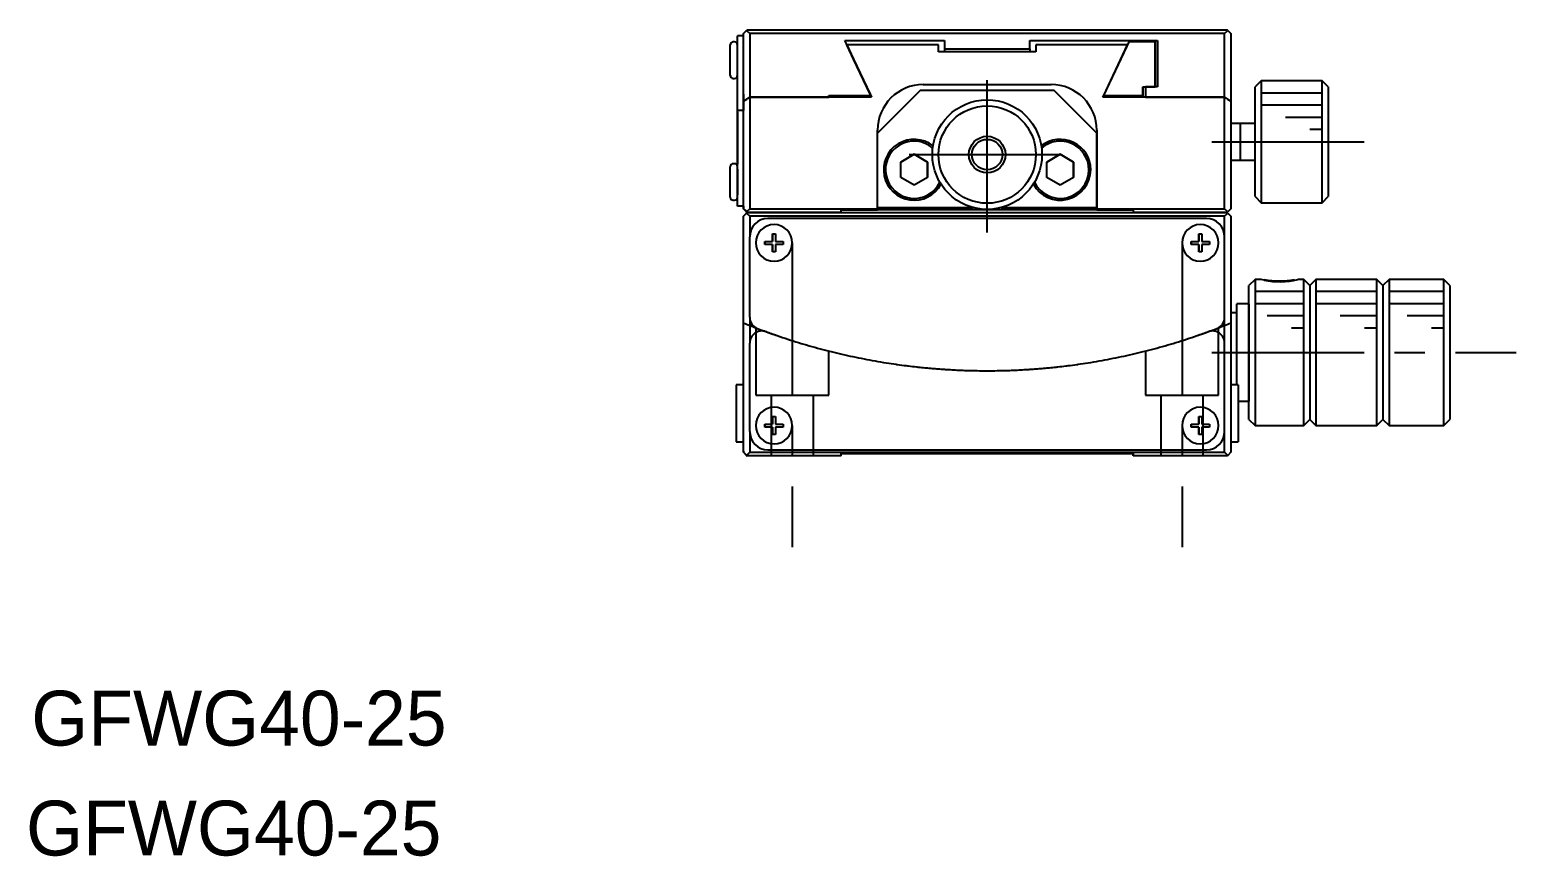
# Model space of a CAD drawing. Extents: x 99 to 357, y 8 to 221.
# Drawn here: x 99.4 to 221.5, y 7.9 to 75.7 of the extents above; entities that cross this region are included whole.
import ezdxf

# ---------------------------------------------------------------- set-up
doc = ezdxf.new("R2010")
doc.units = 0
doc.header["$LTSCALE"] = 10
doc.linetypes.add('CENTER', pattern=[2, 1.25, -0.25, 0.25, -0.25])
doc.linetypes.add('DASHED', pattern=[3.5, 2, -1.5])
doc.layers.get('0').update_dxf_attribs({"linetype": 'CONTINUOUS'})
doc.layers.add('1', color=7, linetype='CONTINUOUS')
doc.layers.add('CENTER', color=1, linetype='CENTER')
doc.styles.get("Standard").update_dxf_attribs({"font": 'FGP教科書体NT-M'})

msp = doc.modelspace()

# ---------------------------------------------------------------- linework, layer by layer
at = {"color": 7, "linetype": 'CONTINUOUS'}
for p, q in [((158.024673, 75.443344), (158.274673, 75.693344)), ((158.274673, 75.693344), (158.324673, 75.743344)), ((158.274673, 75.693344), (158.524673, 75.443344)), ((158.324673, 75.743344), (197.724673, 75.743344)), ((197.524673, 75.443344), (197.774673, 75.693344)), ((197.774673, 75.693344), (197.724673, 75.743344)), ((197.774673, 75.693344), (198.024673, 75.443344)), ((156.924673, 71.993344), (156.924673, 74.493344)), ((157.274673, 74.743344), (157.174673, 74.743344)), ((158.024673, 75.243344), (157.524673, 75.243344)), ((157.524673, 73.743344), (157.524673, 75.243344)), ((158.024673, 73.743344), (158.024673, 75.443344)), ((158.524673, 75.443344), (158.524673, 70.210575)), ((197.524673, 75.443344), (158.524673, 75.443344)), ((166.330741, 74.872704), (174.524673, 74.872704)), ((166.462225, 74.585442), (166.330741, 74.872704)), ((166.504511, 74.493306), (166.462225, 74.585442)), ((166.503947, 74.494534), (167.047727, 73.319823)), ((174.024673, 74.494534), (166.503947, 74.494534)), ((166.529245, 74.439467), (166.504511, 74.493306)), ((174.024673, 73.930987), (174.024673, 74.494534)), ((174.524673, 74.872704), (174.524673, 74.180917)), ((181.524673, 74.872704), (192.024673, 74.872704)), ((181.524673, 74.180917), (181.524673, 74.872704)), ((182.024673, 74.494534), (182.024673, 73.930987)), ((189.545398, 74.494534), (182.024673, 74.494534)), ((182.024673, 74.494534), (182.024673, 73.930987)), ((187.592786, 70.351705), (189.545398, 74.494534)), ((189.544862, 74.493367), (189.502285, 74.400716)), ((189.660868, 74.746421), (189.544862, 74.493367)), ((191.820868, 74.746421), (189.660868, 74.746421)), ((191.820868, 71.050921), (191.820868, 74.746421)), ((191.820868, 74.746421), (191.820868, 71.050921)), ((192.024673, 74.872704), (192.024673, 71.050921)), ((197.524673, 70.210575), (197.524673, 75.443344)), ((198.024673, 75.443344), (198.024673, 69.888847)), ((156.924673, 73.368344), (156.924673, 73.993344)), ((156.924673, 73.118344), (156.924673, 73.368344)), ((157.524673, 72.443344), (157.524673, 73.743344)), ((158.024673, 70.444829), (158.024673, 73.743344)), ((158.024673, 70.444829), (158.024673, 73.743344)), ((167.047727, 73.319823), (166.529245, 74.439467)), ((167.047727, 73.319823), (168.406514, 70.455526)), ((168.406514, 70.455526), (167.047727, 73.319823)), ((182.024673, 73.930987), (174.024673, 73.930987)), ((174.524673, 74.180917), (181.524673, 74.180917)), ((174.524673, 74.180917), (174.524673, 73.930987)), ((181.524673, 74.180917), (181.524673, 73.930987)), ((189.502285, 74.400716), (187.582408, 70.330189)), ((156.924673, 72.493344), (156.924673, 73.118344)), ((157.524673, 70.444829), (157.524673, 72.443344)), ((157.174673, 71.743344), (157.274673, 71.743344)), ((172.774673, 71.243344), (183.274673, 71.243344)), ((190.820868, 71.050921), (191.024673, 71.050921)), ((190.820868, 70.330189), (190.820868, 71.050921)), ((190.820868, 71.050921), (190.820868, 70.210575)), ((191.024673, 71.050921), (191.820868, 71.050921)), ((191.024673, 71.050921), (191.024673, 70.210575)), ((191.820869, 71.050921), (191.024673, 71.050921)), ((192.024673, 71.050921), (191.820869, 71.050921)), ((200.524673, 71.543344), (200.024673, 71.043344)), ((200.024673, 62.043344), (200.024673, 71.043344)), ((200.524673, 71.543344), (200.524673, 61.543344)), ((205.524673, 71.543344), (200.524673, 71.543344)), ((205.524673, 61.543344), (205.524673, 71.543344)), ((206.024673, 71.043344), (205.524673, 71.543344)), ((206.024673, 71.043344), (206.024673, 62.043344)), ((157.524673, 69.59135), (157.524673, 70.444829)), ((157.524673, 69.124331), (157.524673, 69.59135)), ((158.024673, 70.444829), (158.024673, 69.888847)), ((158.024673, 69.888847), (158.024673, 70.444829)), ((158.024673, 68.124331), (158.024673, 69.888847)), ((158.024673, 69.888847), (158.024673, 69.124331)), ((158.524673, 70.210575), (158.524673, 61.043344)), ((165.024673, 70.210575), (158.524673, 70.210575)), ((158.524673, 70.210575), (165.024673, 70.210575)), ((165.024673, 70.330189), (168.466937, 70.330189)), ((165.024673, 70.210575), (165.024673, 70.330189)), ((168.524673, 70.210575), (165.024673, 70.210575)), ((168.406514, 70.455526), (168.466938, 70.330189)), ((168.466937, 70.330189), (168.406514, 70.455526)), ((168.466938, 70.330189), (168.524673, 70.210575)), ((172.524673, 70.743344), (169.024673, 67.243344)), ((169.524673, 67.743344), (172.524673, 70.743344)), ((183.524673, 70.743344), (172.524673, 70.743344)), ((187.024673, 67.243344), (183.524673, 70.743344)), ((187.524673, 70.210575), (187.592786, 70.351705)), ((191.024673, 70.210575), (187.524673, 70.210575)), ((187.582408, 70.330189), (190.820868, 70.330189)), ((190.820868, 70.330189), (190.820868, 70.210575)), ((197.524673, 70.210575), (191.024673, 70.210575)), ((191.024673, 70.210575), (197.524673, 70.210575)), ((197.524673, 61.043344), (197.524673, 70.210575)), ((198.024673, 69.888847), (198.024673, 61.043344)), ((157.524673, 68.124331), (157.524673, 69.124331)), ((157.524673, 68.994171), (157.524673, 69.124331)), ((158.024673, 69.124331), (157.524673, 69.124331)), ((157.524673, 68.994171), (157.524673, 64.69272)), ((157.524673, 62.743344), (157.524673, 68.124331)), ((158.024673, 62.743344), (158.024673, 68.124331)), ((158.024673, 62.743344), (158.024673, 68.124331)), ((169.524673, 67.743344), (169.024673, 67.243344)), ((169.024673, 67.243344), (169.024673, 67.493344)), ((169.024673, 61.143344), (169.024673, 67.243344)), ((169.024673, 61.143344), (169.024673, 67.243344)), ((187.024673, 67.493344), (187.024673, 67.243344)), ((187.024673, 67.493344), (187.024673, 67.243344)), ((187.024673, 61.143344), (187.024673, 67.243344)), ((187.024673, 67.243344), (187.024673, 61.143344)), ((198.829673, 68.043344), (198.024692, 68.043344)), ((200.024673, 68.043344), (198.819673, 68.043344)), ((198.824673, 65.043339), (198.824673, 68.043349)), ((157.274673, 64.743344), (157.174673, 64.743344)), ((170.924673, 64.878429), (172.024673, 65.513515)), ((172.024673, 65.513515), (170.924673, 64.878429)), ((170.924673, 63.608259), (170.924673, 64.878429)), ((172.024673, 65.513515), (173.124673, 64.878429)), ((173.124673, 64.878429), (172.024673, 65.513515)), ((173.124673, 64.878429), (173.124673, 63.608259)), ((173.124673, 63.608259), (173.124673, 64.878429)), ((182.924673, 64.878429), (184.024673, 65.513515)), ((184.024673, 65.513515), (182.924673, 64.878429)), ((182.924673, 63.608259), (182.924673, 64.878429)), ((184.024673, 65.513515), (185.124673, 64.878429)), ((185.124673, 64.878429), (184.024673, 65.513515)), ((185.124673, 64.878429), (185.124673, 63.608259)), ((185.124673, 63.608259), (185.124673, 64.878429)), ((198.024692, 65.043344), (198.824673, 65.043344)), ((198.819673, 65.043344), (198.824673, 65.043344)), ((198.824673, 65.043344), (198.829673, 65.043344)), ((198.824673, 65.043344), (200.024673, 65.043344)), ((156.924673, 61.993344), (156.924673, 64.493344)), ((156.924673, 63.368344), (156.924673, 63.993344)), ((157.524673, 64.293344), (157.524673, 64.243344)), ((157.524673, 64.293344), (157.524673, 62.193344)), ((172.024673, 62.973173), (170.924673, 63.608259)), ((173.124673, 63.608259), (172.024673, 62.973173)), ((184.024673, 62.973173), (182.924673, 63.608259)), ((185.124673, 63.608259), (184.024673, 62.973173)), ((156.924673, 63.118344), (156.924673, 63.368344)), ((156.924673, 62.493344), (156.924673, 63.118344)), ((157.524673, 61.243344), (157.524673, 62.743344)), ((158.024673, 61.043344), (158.024673, 62.743344)), ((157.174673, 61.743344), (157.274673, 61.743344)), ((157.524673, 62.243344), (157.524673, 62.193344)), ((158.024673, 61.243344), (157.524673, 61.243344)), ((158.024673, 61.243344), (158.024673, 61.043344)), ((158.274673, 60.793344), (158.024673, 61.043344)), ((158.024673, 61.043344), (158.274673, 60.793344)), ((158.524673, 61.043344), (158.274673, 60.793344)), ((158.524673, 61.043344), (169.024673, 61.043344)), ((169.024673, 61.143344), (176.872501, 61.143344)), ((169.024673, 61.043344), (169.024673, 61.143344)), ((169.024673, 60.943344), (169.024673, 61.043344)), ((179.176844, 61.143344), (187.024673, 61.143344)), ((187.024673, 61.143344), (187.024673, 61.043344)), ((187.024673, 61.143344), (187.024673, 60.943344)), ((187.024673, 61.043344), (197.524673, 61.043344)), ((187.024673, 61.043344), (187.024673, 60.943344)), ((197.774673, 60.793344), (197.524673, 61.043344)), ((198.024673, 61.043344), (197.774673, 60.793344)), ((200.024673, 62.043344), (200.524673, 61.543344)), ((200.524673, 61.543344), (205.524673, 61.543344)), ((205.524673, 61.543344), (206.024673, 62.043344)), ((158.024673, 60.443344), (158.274673, 60.693344)), ((158.024673, 51.661779), (158.024673, 60.443344)), ((158.124673, 60.943344), (158.324673, 60.743344)), ((158.324673, 60.743344), (158.124673, 60.943344)), ((158.274673, 60.793344), (158.324673, 60.743344)), ((158.274673, 60.793344), (158.324673, 60.743344)), ((158.324673, 60.743344), (158.274673, 60.693344)), ((158.274673, 60.693344), (158.524673, 60.443344)), ((166.024673, 60.743344), (158.324673, 60.743344)), ((158.324673, 60.743344), (166.024673, 60.743344)), ((158.524673, 60.443344), (158.524673, 58.743344)), ((197.524673, 60.443344), (158.524673, 60.443344)), ((196.024673, 60.243344), (160.024673, 60.243344)), ((166.024673, 60.943344), (169.024673, 60.943344)), ((166.024673, 60.743344), (166.024673, 60.943344)), ((166.024673, 60.743344), (190.024673, 60.743344)), ((187.024673, 60.943344), (169.024673, 60.943344)), ((187.024673, 60.943344), (190.024673, 60.943344)), ((190.024673, 60.943344), (190.024673, 60.743344)), ((190.024673, 60.943344), (190.024673, 60.743344)), ((197.724673, 60.743344), (190.024673, 60.743344)), ((190.024673, 60.743344), (197.724673, 60.743344)), ((197.524673, 60.443344), (197.774673, 60.693344)), ((197.524673, 58.743344), (197.524673, 60.443344)), ((197.724673, 60.743344), (197.774673, 60.793344)), ((197.774673, 60.693344), (197.724673, 60.743344)), ((197.774673, 60.693344), (198.024673, 60.443344)), ((198.024673, 60.443344), (198.024673, 51.661779)), ((158.524673, 52.145504), (158.524673, 58.743344)), ((160.399673, 58.993344), (160.649673, 58.993344)), ((160.399673, 58.368344), (160.399673, 58.993344)), ((160.399673, 58.993344), (160.399673, 58.368344)), ((160.649673, 58.993344), (160.649673, 58.368344)), ((195.399673, 58.993344), (195.649673, 58.993344)), ((195.399673, 58.368344), (195.399673, 58.993344)), ((195.399673, 58.993344), (195.399673, 58.368344)), ((195.649673, 58.993344), (195.649673, 58.368344)), ((197.524673, 52.145504), (197.524673, 58.743344)), ((159.774673, 58.368344), (160.399673, 58.368344)), ((159.774673, 58.118344), (159.774673, 58.368344)), ((159.774673, 58.368344), (159.774673, 58.118344)), ((160.399673, 58.118344), (159.774673, 58.118344)), ((160.399673, 57.493344), (160.399673, 58.118344)), ((160.399673, 58.118344), (160.399673, 57.493344)), ((160.649673, 57.493344), (160.399673, 57.493344)), ((160.649673, 58.368344), (161.274673, 58.368344)), ((161.274673, 58.118344), (160.649673, 58.118344)), ((160.649673, 58.118344), (160.649673, 57.493344)), ((161.274673, 58.368344), (161.274673, 58.118344)), ((194.774673, 58.368344), (195.399673, 58.368344)), ((194.774673, 58.118344), (194.774673, 58.368344)), ((194.774673, 58.368344), (194.774673, 58.118344)), ((195.399673, 58.118344), (194.774673, 58.118344)), ((195.399673, 57.493344), (195.399673, 58.118344)), ((195.399673, 58.118344), (195.399673, 57.493344)), ((195.649673, 57.493344), (195.399673, 57.493344)), ((195.649673, 58.368344), (196.274673, 58.368344)), ((196.274673, 58.118344), (195.649673, 58.118344)), ((195.649673, 58.118344), (195.649673, 57.493344)), ((196.274673, 58.368344), (196.274673, 58.118344)), ((200.024673, 55.243344), (199.524673, 54.743344)), ((200.524678, 55.243344), (200.024673, 55.243344)), ((200.024673, 55.243344), (200.024673, 43.243344)), ((204.024673, 55.243344), (203.524667, 55.243344)), ((204.524673, 54.743344), (204.024673, 55.243344)), ((204.024673, 43.243344), (204.024673, 55.243344)), ((205.024673, 55.243344), (204.524673, 54.743344)), ((210.024673, 55.243344), (205.024673, 55.243344)), ((205.024673, 55.243344), (205.024673, 43.243344)), ((210.524673, 54.743344), (210.024673, 55.243344)), ((210.024673, 43.243344), (210.024673, 55.243344)), ((211.024673, 55.243344), (210.524673, 54.743344)), ((215.524673, 55.243344), (211.024673, 55.243344)), ((211.024673, 55.243344), (211.024673, 43.243344)), ((216.024673, 54.743344), (215.524673, 55.243344)), ((215.524673, 43.243344), (215.524673, 55.243344)), ((199.524673, 43.743344), (199.524673, 54.743344)), ((199.524673, 53.243344), (199.524673, 54.743344)), ((204.524673, 54.743344), (204.524673, 43.743344)), ((210.524673, 54.743344), (210.524673, 43.743344)), ((216.024673, 54.743344), (216.024673, 43.743344)), ((198.524673, 52.493344), (198.024673, 52.493344)), ((198.524673, 52.493344), (198.524673, 53.243344)), ((198.524673, 46.593344), (198.524673, 53.243344)), ((199.524673, 53.243344), (198.524673, 53.243344)), ((199.524673, 51.243344), (199.524673, 53.243344)), ((199.524673, 53.243344), (199.524673, 45.243344)), ((158.024673, 41.043344), (158.024673, 51.661779)), ((158.024673, 50.243344), (158.024673, 51.661779)), ((158.524673, 52.145504), (158.524673, 51.460994)), ((158.524673, 51.460994), (158.524673, 50.011204)), ((197.524673, 51.460994), (197.524673, 52.145504)), ((197.524673, 50.011204), (197.524673, 51.460994)), ((198.024673, 51.661779), (198.024673, 41.043344)), ((158.024673, 49.743344), (158.024673, 50.243344)), ((158.024673, 41.143344), (158.024673, 49.743344)), ((158.524673, 42.743344), (158.524673, 50.011204)), ((158.524673, 42.743344), (158.524673, 50.011204)), ((197.524673, 42.743344), (197.524673, 50.011204)), ((158.024673, 46.593344), (157.424673, 46.593344)), ((157.424673, 46.593344), (157.424673, 41.893344)), ((198.624673, 46.593344), (198.024673, 46.593344)), ((198.624673, 46.593344), (198.624673, 41.893344)), ((199.524673, 45.243344), (199.524673, 47.243344)), ((198.624673, 45.243344), (199.524673, 45.243344)), ((199.524673, 43.743344), (199.524673, 45.243344)), ((160.399673, 43.993344), (160.649673, 43.993344)), ((160.399673, 43.368344), (160.399673, 43.993344)), ((160.399673, 43.993344), (160.399673, 43.368344)), ((160.649673, 43.993344), (160.649673, 43.368344)), ((195.399673, 43.993344), (195.649673, 43.993344)), ((195.399673, 43.368344), (195.399673, 43.993344)), ((195.399673, 43.993344), (195.399673, 43.368344)), ((195.649673, 43.993344), (195.649673, 43.368344)), ((158.524673, 42.743344), (158.524673, 41.043344)), ((159.774673, 43.368344), (160.399673, 43.368344)), ((159.774673, 43.118344), (159.774673, 43.368344)), ((159.774673, 43.368344), (159.774673, 43.118344)), ((160.399673, 43.118344), (159.774673, 43.118344)), ((160.399673, 42.493344), (160.399673, 43.118344)), ((160.399673, 43.118344), (160.399673, 42.493344)), ((160.649673, 43.368344), (161.274673, 43.368344)), ((161.274673, 43.118344), (160.649673, 43.118344)), ((160.649673, 43.118344), (160.649673, 42.493344)), ((161.274673, 43.368344), (161.274673, 43.118344)), ((194.774673, 43.368344), (195.399673, 43.368344)), ((194.774673, 43.118344), (194.774673, 43.368344)), ((194.774673, 43.368344), (194.774673, 43.118344)), ((195.399673, 43.118344), (194.774673, 43.118344)), ((195.399673, 42.493344), (195.399673, 43.118344)), ((195.399673, 43.118344), (195.399673, 42.493344)), ((195.649673, 43.368344), (196.274673, 43.368344)), ((196.274673, 43.118344), (195.649673, 43.118344)), ((195.649673, 43.118344), (195.649673, 42.493344)), ((196.274673, 43.368344), (196.274673, 43.118344)), ((197.524673, 41.043344), (197.524673, 42.743344)), ((199.524673, 43.743344), (200.024673, 43.243344)), ((200.024673, 43.243344), (204.024673, 43.243344)), ((204.024673, 43.243344), (204.524673, 43.743344)), ((204.524673, 43.743344), (205.024673, 43.243344)), ((205.024673, 43.243344), (210.024673, 43.243344)), ((210.024673, 43.243344), (210.524673, 43.743344)), ((210.524673, 43.743344), (211.024673, 43.243344)), ((211.024673, 43.243344), (215.524673, 43.243344)), ((215.524673, 43.243344), (216.024673, 43.743344)), ((157.424673, 41.893344), (158.024673, 41.893344)), ((160.649673, 42.493344), (160.399673, 42.493344)), ((195.649673, 42.493344), (195.399673, 42.493344)), ((198.024673, 41.893344), (198.624673, 41.893344)), ((158.024673, 41.043344), (158.024673, 41.143344)), ((158.024673, 41.143344), (158.024673, 41.043344)), ((158.024673, 41.143344), (158.024673, 41.043344)), ((158.274673, 40.793344), (158.024673, 41.043344)), ((158.124673, 40.943344), (158.024673, 41.043344)), ((158.124673, 40.943344), (158.324673, 40.743344)), ((158.524673, 41.043344), (158.274673, 40.793344)), ((158.274673, 40.793344), (158.324673, 40.743344)), ((166.024673, 40.743344), (158.324673, 40.743344)), ((158.524673, 41.043344), (197.524673, 41.043344)), ((160.024673, 41.243344), (196.024673, 41.243344)), ((166.024673, 40.943344), (190.024673, 40.943344)), ((166.024673, 40.743344), (166.024673, 40.943344)), ((190.024673, 40.943344), (190.024673, 40.743344)), ((190.024673, 40.743344), (190.024673, 40.943344)), ((197.724673, 40.743344), (190.024673, 40.743344)), ((197.774673, 40.793344), (197.524673, 41.043344)), ((197.774673, 40.793344), (197.724673, 40.743344)), ((198.024673, 41.043344), (197.774673, 40.793344))]:
    msp.add_line(p, q, dxfattribs=at)
at = {"color": 3, "linetype": 'CONTINUOUS'}
for p, q in [((205.524673, 70.543344), (200.524673, 70.543344)), ((205.524673, 69.543344), (200.524673, 69.543344)), ((205.524673, 68.543344), (202.524673, 68.543344)), ((205.524673, 67.543344), (204.524673, 67.543344)), ((200.763162, 55.188209), (200.524678, 55.243344)), ((204.024673, 54.243344), (200.024673, 54.243344)), ((210.024673, 54.243344), (205.024673, 54.243344)), ((215.524673, 54.243344), (211.024673, 54.243344)), ((204.024673, 53.243344), (200.024673, 53.243344)), ((210.024673, 53.243344), (205.024673, 53.243344)), ((215.524673, 53.243344), (211.024673, 53.243344)), ((204.024673, 52.243344), (201.024673, 52.243344)), ((210.024673, 52.243344), (207.024673, 52.243344)), ((215.524673, 52.243344), (212.524673, 52.243344)), ((204.024673, 51.243344), (203.024673, 51.243344)), ((210.024673, 51.243344), (209.024673, 51.243344)), ((215.524673, 51.243344), (214.524673, 51.243344))]:
    msp.add_line(p, q, dxfattribs=at)
at = {"color": 3, "linetype": 'DASHED'}
for p, q in [((159.024673, 51.265905), (159.024673, 45.743344)), ((197.024673, 45.743344), (197.024673, 51.266076)), ((165.024673, 45.743344), (165.024673, 49.362414)), ((191.024673, 49.362564), (191.024673, 45.743344)), ((159.024673, 45.743344), (165.024673, 45.743344)), ((160.274673, 45.743344), (160.274673, 44.003278)), ((163.774673, 40.743344), (163.774673, 45.743344)), ((191.024673, 45.743344), (197.024673, 45.743344)), ((192.274673, 45.743344), (192.274673, 40.743344)), ((195.774673, 44.003278), (195.774673, 45.743344)), ((160.274673, 44.003278), (160.274673, 42.48341)), ((195.774673, 42.48341), (195.774673, 44.003278)), ((160.274673, 42.48341), (160.274673, 40.743344)), ((195.774673, 40.743344), (195.774673, 42.48341))]:
    msp.add_line(p, q, dxfattribs=at)
at = {"color": 7, "linetype": 'CONTINUOUS'}
for radius in [4.5, 4, 1.25]:
    msp.add_circle((178.024673, 65.493344), radius, dxfattribs=at)
at = {"color": 3, "linetype": 'CONTINUOUS'}
msp.add_circle((178.024673, 65.493344), 1.5, dxfattribs=at)
at = {"color": 7, "linetype": 'CONTINUOUS'}
for centre, radius, start, end in [((157.174673, 74.493344), 0.25, 90, 180), ((157.274673, 74.493344), 0.25, 0, 90), ((157.174673, 71.993344), 0.25, 180, 270), ((157.274673, 71.993344), 0.25, 270, 0), ((172.774673, 67.493344), 3.75, 90, 180), ((183.274673, 67.493344), 3.75, 0, 90), ((138.524673, 100.743344), 36.5, 302.29283, 303.226159), ((138.524673, 100.743344), 36.5, 302.29283, 303.226159), ((217.524673, 100.743344), 36.5, 236.773841, 237.70717), ((217.524673, 100.743344), 36.5, 236.773841, 237.70717), ((172.024673, 64.243344), 2.5, 51.512401, 332.024177), ((172.024673, 64.243344), 2.35, 49.326811, 334.209766), ((184.024673, 64.243344), 2.5, 0, 128.487599), ((184.024673, 64.243344), 2.35, 0, 130.673188), ((157.174673, 64.493344), 0.25, 90, 180), ((157.274673, 64.493344), 0.25, 0, 90), ((184.024673, 64.243344), 2.5, 207.975823, 0), ((184.024673, 64.243344), 2.35, 205.790234, 0), ((157.174673, 61.993344), 0.25, 180, 270), ((157.274673, 61.993344), 0.25, 270, 0), ((160.024673, 58.743344), 1.5, 90, 180), ((196.024673, 58.743344), 1.5, 0, 90), ((160.524673, 58.243344), 1.5, 90, 0), ((160.524673, 58.243344), 1.5, 0, 90), ((195.524673, 58.243344), 1.5, 90, 0), ((195.524673, 58.243344), 1.5, 0, 90), ((202.024673, 61.111713), 6.000022, 257.975345, 282.024655), ((178.024673, 100.743344), 53, 247.829843, 248.412326), ((178.024673, 100.743344), 53, 247.829843, 248.412326), ((159.524673, 52.145504), 1, 180, 249.159404), ((178.024673, 100.743344), 53, 248.412326, 249.159404), ((178.024673, 100.743344), 53, 248.412326, 249.159404), ((196.524673, 52.145504), 1, 290.840596, 0), ((178.024673, 100.743344), 53, 290.840596, 291.587674), ((178.024673, 100.743344), 53, 290.840596, 291.587674), ((178.024673, 100.743344), 53, 291.587674, 292.170157), ((178.024673, 100.743344), 53, 291.587674, 292.170157), ((159.524673, 50.011204), 1, 69.965092, 180), ((178.024673, 100.743344), 53, 249.159404, 250), ((178.024673, 100.743344), 53, 249.965092, 250.999998), ((178.024673, 100.743344), 53, 250, 251), ((178.024673, 100.743344), 53, 250.999998, 252), ((178.024673, 100.743344), 53, 251, 252), ((178.024673, 100.743344), 53, 252, 253.000102), ((178.024673, 100.743344), 53, 252, 253), ((178.024673, 100.743344), 53, 253, 254), ((178.024673, 100.743344), 53, 253.000102, 253.999898), ((178.024673, 100.743344), 53, 285.999904, 286.999985), ((178.024673, 100.743344), 53, 286, 287), ((178.024673, 100.743344), 53, 286.999985, 288.000107), ((178.024673, 100.743344), 53, 287, 288), ((178.024673, 100.743344), 53, 288, 289), ((178.024673, 100.743344), 53, 288.000107, 288.999904), ((178.024673, 100.743344), 53, 288.999904, 290.034908), ((178.024673, 100.743344), 53, 289, 290), ((178.024673, 100.743344), 53, 290, 290.840596), ((196.524673, 50.011204), 1, 0, 110.034908), ((178.024673, 100.743344), 53, 253.999898, 255), ((178.024673, 100.743344), 53, 254, 255), ((178.024673, 100.743344), 53, 255, 256.000102), ((178.024673, 100.743344), 53, 255, 256), ((178.024673, 100.743344), 53, 256, 257), ((178.024673, 100.743344), 53, 256.000102, 256.999898), ((178.024673, 100.743344), 53, 256.999898, 258), ((178.024673, 100.743344), 53, 257, 258), ((178.024673, 100.743344), 53, 258, 259.000102), ((178.024673, 100.743344), 53, 258, 259), ((178.024673, 100.743344), 53, 280.999993, 282.000107), ((178.024673, 100.743344), 53, 281, 282), ((178.024673, 100.743344), 53, 282, 283), ((178.024673, 100.743344), 53, 282.000107, 282.999904), ((178.024673, 100.743344), 53, 282.999904, 283.999985), ((178.024673, 100.743344), 53, 283, 284), ((178.024673, 100.743344), 53, 283.999985, 285.000107), ((178.024673, 100.743344), 53, 284, 285), ((178.024673, 100.743344), 53, 285, 286), ((178.024673, 100.743344), 53, 285.000107, 285.999904), ((178.024673, 100.743344), 53, 259, 260), ((178.024673, 100.743344), 53, 259.000102, 259.999898), ((178.024673, 100.743344), 53, 259.999898, 261), ((178.024673, 100.743344), 53, 260, 261), ((178.024673, 100.743344), 53, 261, 261.9), ((178.024673, 100.743344), 53, 261, 261.9), ((178.024673, 100.743344), 53, 261.9, 262.000003), ((178.024673, 100.743344), 53, 261.9, 262), ((178.024673, 100.743344), 53, 262, 262.8), ((178.024673, 100.743344), 53, 262.000003, 262.8), ((178.024673, 100.743344), 53, 262.8, 263.000004), ((178.024673, 100.743344), 53, 262.8, 263), ((178.024673, 100.743344), 53, 263, 263.7), ((178.024673, 100.743344), 53, 263.000004, 263.7), ((178.024673, 100.743344), 53, 263.7, 264.000003), ((178.024673, 100.743344), 53, 263.7, 264), ((178.024673, 100.743344), 53, 264, 264.6), ((178.024673, 100.743344), 53, 264.000003, 264.6), ((178.024673, 100.743344), 53, 264.6, 265.000001), ((178.024673, 100.743344), 53, 264.6, 265), ((178.024673, 100.743344), 53, 265, 265.5), ((178.024673, 100.743344), 53, 265.000001, 265.5), ((178.024673, 100.743344), 53, 265.5, 265.999999), ((178.024673, 100.743344), 53, 265.5, 266), ((178.024673, 100.743344), 53, 265.999999, 266.4), ((178.024673, 100.743344), 53, 266, 266.4), ((178.024673, 100.743344), 53, 266.4, 266.999997), ((178.024673, 100.743344), 53, 266.4, 267), ((178.024673, 100.743344), 53, 266.999997, 267.3), ((178.024673, 100.743344), 53, 267, 267.3), ((178.024673, 100.743344), 53, 267.3, 267.999996), ((178.024673, 100.743344), 53, 267.3, 268), ((178.024673, 100.743344), 53, 267.999996, 268.2), ((178.024673, 100.743344), 53, 268, 268.2), ((178.024673, 100.743344), 53, 268.2, 268.999997), ((178.024673, 100.743344), 53, 268.2, 269), ((178.024673, 100.743344), 53, 268.999997, 269.1), ((178.024673, 100.743344), 53, 269, 269.1), ((178.024673, 100.743344), 53, 269.1, 270), ((178.024673, 100.743344), 53, 269.1, 270), ((178.024673, 100.743344), 53, 270, 270.9), ((178.024673, 100.743344), 53, 270, 270.9), ((178.024673, 100.743344), 53, 270.9, 271.000003), ((178.024673, 100.743344), 53, 270.9, 271), ((178.024673, 100.743344), 53, 271, 271.8), ((178.024673, 100.743344), 53, 271.000003, 271.8), ((178.024673, 100.743344), 53, 271.8, 272.000004), ((178.024673, 100.743344), 53, 271.8, 272), ((178.024673, 100.743344), 53, 272, 272.7), ((178.024673, 100.743344), 53, 272.000004, 272.7), ((178.024673, 100.743344), 53, 272.7, 273.000003), ((178.024673, 100.743344), 53, 272.7, 273), ((178.024673, 100.743344), 53, 273, 273.6), ((178.024673, 100.743344), 53, 273.000003, 273.6), ((178.024673, 100.743344), 53, 273.6, 274.000001), ((178.024673, 100.743344), 53, 273.6, 274), ((178.024673, 100.743344), 53, 274, 274.5), ((178.024673, 100.743344), 53, 274.000001, 274.5), ((178.024673, 100.743344), 53, 274.5, 274.999999), ((178.024673, 100.743344), 53, 274.5, 275), ((178.024673, 100.743344), 53, 274.999999, 275.4), ((178.024673, 100.743344), 53, 275, 275.400002), ((178.024673, 100.743344), 53, 275.4, 275.999997), ((178.024673, 100.743344), 53, 275.400002, 276), ((178.024673, 100.743344), 53, 275.999997, 276.3), ((178.024673, 100.743344), 53, 276, 276.3), ((178.024673, 100.743344), 53, 276.3, 276.999996), ((178.024673, 100.743344), 53, 276.3, 277), ((178.024673, 100.743344), 53, 276.999996, 277.2), ((178.024673, 100.743344), 53, 277, 277.2), ((178.024673, 100.743344), 53, 277.2, 277.999997), ((178.024673, 100.743344), 53, 277.2, 278), ((178.024673, 100.743344), 53, 277.999997, 278.1), ((178.024673, 100.743344), 53, 278, 278.1), ((178.024673, 100.743344), 53, 278.1, 279), ((178.024673, 100.743344), 53, 278.1, 279), ((178.024673, 100.743344), 53, 279, 280.000002), ((178.024673, 100.743344), 53, 279, 280), ((178.024673, 100.743344), 53, 280, 281), ((178.024673, 100.743344), 53, 280.000002, 280.999993), ((160.524673, 43.243344), 1.5, 90, 0), ((160.524673, 43.243344), 1.5, 0, 90), ((195.524673, 43.243344), 1.5, 90, 0), ((195.524673, 43.243344), 1.5, 0, 90), ((160.024673, 42.743344), 1.5, 180, 270), ((196.024673, 42.743344), 1.5, 270, 0)]:
    msp.add_arc(centre, radius, start, end, dxfattribs=at)
at = {"color": 3, "linetype": 'CONTINUOUS'}
msp.add_arc((202.02781, 61.03107), 5.978157, 257.787103, 284.500462, dxfattribs=at)
at = {"layer": 'CENTER', "color": 1, "linetype": 'CENTER'}
for p, q in [((178.024673, 59.093344), (178.024673, 71.893344)), ((196.474673, 66.543344), (211.474673, 66.543344)), ((171.624673, 65.493344), (184.424673, 65.493344)), ((162.024673, 58.243344), (162.024673, 33.243344)), ((194.024673, 58.243344), (194.024673, 33.243344)), ((196.474673, 49.243344), (221.474673, 49.243344))]:
    msp.add_line(p, q, dxfattribs=at)

# ---------------------------------------------------------------- texts
at = {"layer": '1', "color": 7}
for p in [(99.527281, 16.966254), (99.097191, 7.938592)]:
    msp.add_text('GFWG40-25', height=4.5, dxfattribs=at).set_placement(p)

doc.saveas('drawing.dxf')
